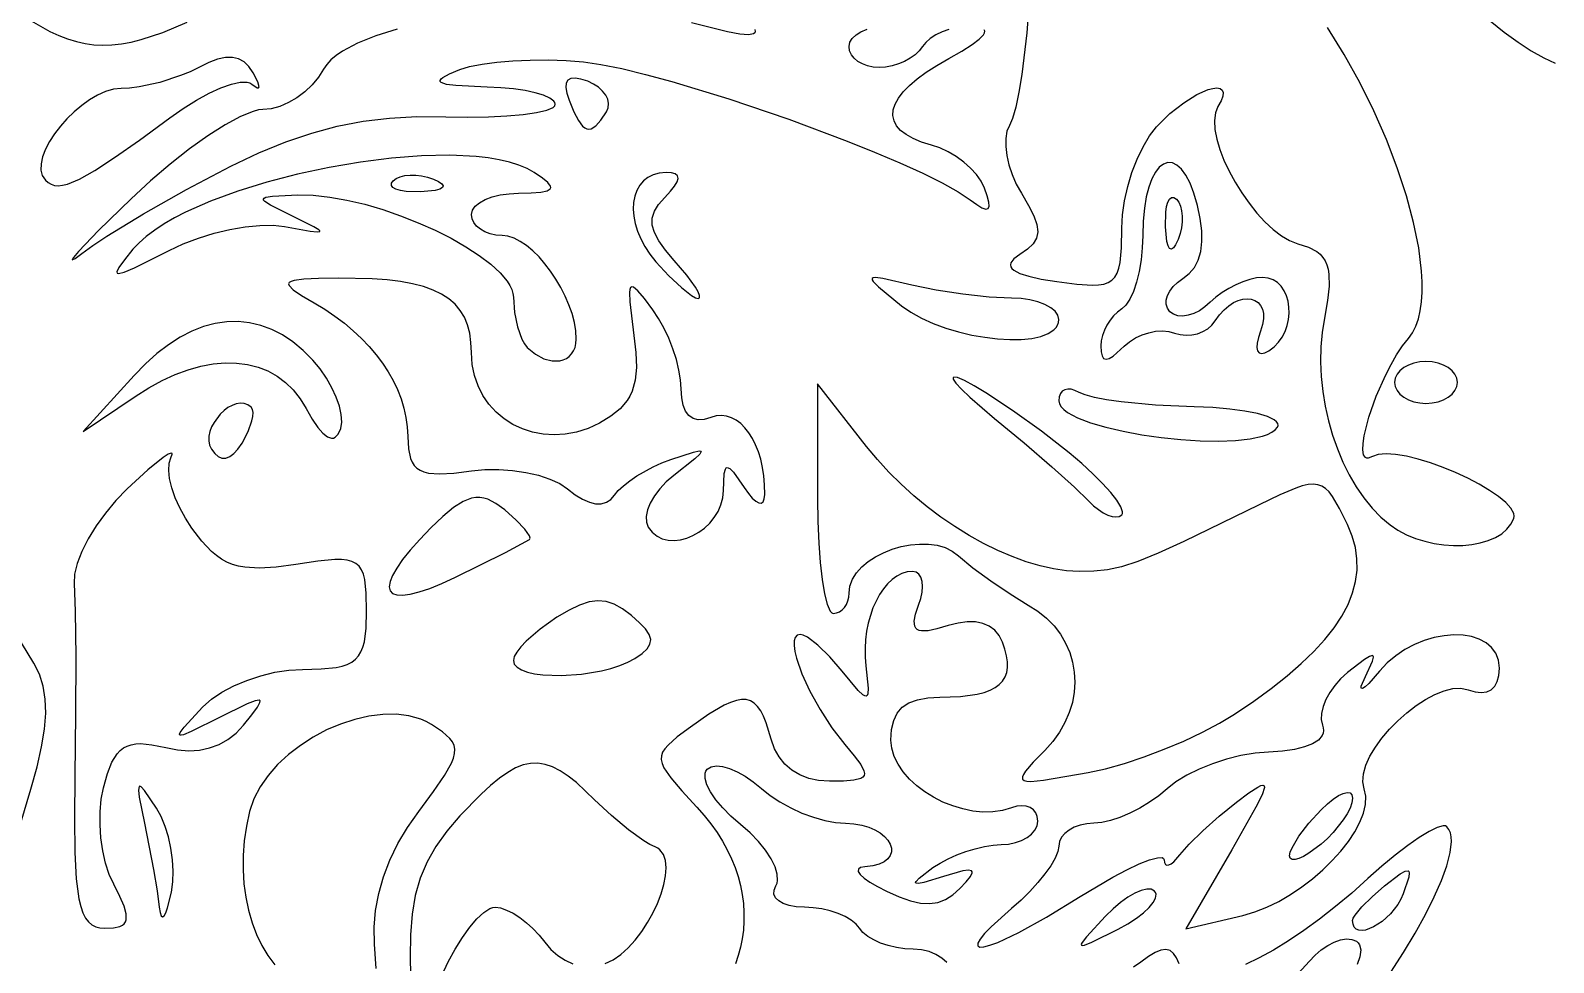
# Model space of a CAD drawing. Header units: millimetres. Extents: x -3.08 to 4.09, y 0 to 4.57.
# Drawn here: x 2.133 to 2.94, y 1.782 to 2.275 of the extents above; entities that cross this region are included whole.
import ezdxf

# ---------------------------------------------------------------- set-up
doc = ezdxf.new("R2010")
doc.units = ezdxf.units.MM

msp = doc.modelspace()

# ---------------------------------------------------------------- linework, layer by layer
at = {"flags": 128}
for points in [[(2.662531, 2.298659), (2.660719, 2.273959), (2.658043, 2.251807), (2.656494, 2.242444), (2.654865, 2.234626), (2.6532, 2.228657), (2.651545, 2.22484), (2.650244, 2.221794), (2.649593, 2.218044), (2.649568, 2.213738), (2.65014, 2.209022), (2.651285, 2.204044), (2.652977, 2.198951), (2.655187, 2.19389), (2.657892, 2.189007), (2.661727, 2.182503), (2.664447, 2.177054), (2.666048, 2.172482), (2.666528, 2.168613), (2.66588, 2.16527), (2.664103, 2.162278), (2.661192, 2.159462), (2.657142, 2.156646), (2.653949, 2.154286), (2.652313, 2.152124), (2.652087, 2.15111), (2.652259, 2.150139), (2.652833, 2.149208), (2.653812, 2.148314), (2.656997, 2.14663), (2.661837, 2.145069), (2.668359, 2.143613), (2.676587, 2.142243), (2.687255, 2.14084), (2.695471, 2.140327), (2.698758, 2.140485), (2.701552, 2.140963), (2.703891, 2.141793), (2.705816, 2.143008), (2.707365, 2.144641), (2.70858, 2.146724), (2.709498, 2.149289), (2.710161, 2.15237), (2.710877, 2.160206), (2.711045, 2.170493), (2.71142, 2.177599), (2.712494, 2.18503), (2.714194, 2.192567), (2.716442, 2.199989), (2.719166, 2.207077), (2.722289, 2.21361), (2.725737, 2.219368), (2.729434, 2.224132), (2.736579, 2.231176), (2.743857, 2.236927), (2.750761, 2.241217), (2.756786, 2.243878), (2.759312, 2.244546), (2.761428, 2.244744), (2.763073, 2.244452), (2.764182, 2.243647), (2.764693, 2.24231), (2.764542, 2.24042), (2.763666, 2.237956), (2.762003, 2.234896), (2.760617, 2.231533), (2.760086, 2.227468), (2.760342, 2.222816), (2.761315, 2.217695), (2.762939, 2.212223), (2.765145, 2.206515), (2.767865, 2.200691), (2.771031, 2.194866), (2.774574, 2.189158), (2.778427, 2.183685), (2.782521, 2.178563), (2.786788, 2.173909), (2.791161, 2.169842), (2.79557, 2.166477), (2.799947, 2.163933), (2.804225, 2.162326), (2.809891, 2.160486), (2.814308, 2.158141), (2.81607, 2.15672), (2.817545, 2.155102), (2.818741, 2.153264), (2.819668, 2.15118), (2.820334, 2.148829), (2.820747, 2.146185), (2.820848, 2.139928), (2.820041, 2.132218), (2.818392, 2.122868), (2.817181, 2.115345), (2.816506, 2.107649), (2.816348, 2.099836), (2.816689, 2.091963), (2.817511, 2.084087), (2.818796, 2.076264), (2.820525, 2.068551), (2.822682, 2.061005), (2.825247, 2.053683), (2.828203, 2.046641), (2.831532, 2.039937), (2.835214, 2.033628), (2.839234, 2.027769), (2.843571, 2.022417), (2.848209, 2.01763), (2.853128, 2.013465), (2.857282, 2.010671), (2.861771, 2.008298), (2.866523, 2.00634), (2.871464, 2.004795), (2.876519, 2.003658), (2.881615, 2.002926), (2.886678, 2.002593), (2.891635, 2.002658), (2.896412, 2.003114), (2.900934, 2.003959), (2.905128, 2.005189), (2.908921, 2.006799), (2.912239, 2.008786), (2.915007, 2.011145), (2.917152, 2.013873), (2.9186, 2.016965)], [(2.133489, 2.280215), (2.143339, 2.274657), (2.148084, 2.272466), (2.152756, 2.270667), (2.15739, 2.269261), (2.162023, 2.268245), (2.166688, 2.267621), (2.171423, 2.267387), (2.176263, 2.267544), (2.181242, 2.268091), (2.186397, 2.269027), (2.191763, 2.270354), (2.203269, 2.274174), (2.216045, 2.279548)], [(2.327263, 2.275908), (2.316044, 2.272413), (2.306311, 2.268511), (2.298296, 2.264233), (2.295004, 2.261961), (2.292228, 2.259606), (2.289996, 2.257171), (2.288337, 2.254659), (2.28562, 2.250378), (2.282268, 2.246383), (2.27841, 2.242762), (2.27418, 2.239604), (2.269709, 2.236995), (2.26513, 2.235023), (2.260572, 2.233775), (2.25617, 2.23334), (2.253801, 2.233095), (2.250999, 2.232376), (2.244239, 2.229614), (2.236178, 2.225247), (2.2271, 2.219468), (2.217294, 2.212473), (2.207045, 2.204453), (2.196639, 2.195604), (2.186364, 2.186118), (2.169135, 2.169219), (2.158475, 2.158116), (2.155877, 2.155035), (2.155243, 2.15376), (2.15668, 2.15441), (2.160295, 2.157104), (2.166048, 2.161337), (2.173623, 2.16639), (2.192944, 2.178196), (2.215666, 2.191004), (2.239198, 2.203298)], [(2.239198, 2.203298), (2.254077, 2.21034), (2.268268, 2.216191), (2.282024, 2.220909), (2.295597, 2.224552), (2.309239, 2.227178), (2.323202, 2.228845), (2.337738, 2.229611), (2.3531, 2.229534), (2.364742, 2.22935), (2.375604, 2.229508), (2.385446, 2.229982), (2.394033, 2.230743), (2.401125, 2.231764), (2.406485, 2.233019), (2.409876, 2.234479), (2.410758, 2.235278), (2.411059, 2.236118), (2.410869, 2.236971), (2.410317, 2.237808), (2.408201, 2.239414), (2.404859, 2.240901), (2.400439, 2.242231), (2.395088, 2.243365), (2.388955, 2.244268), (2.382188, 2.244902), (2.374934, 2.245229), (2.358287, 2.245994), (2.353371, 2.246665), (2.350644, 2.24758), (2.350082, 2.24814), (2.350045, 2.248777), (2.350525, 2.249493), (2.351514, 2.250295), (2.354988, 2.252174), (2.360406, 2.254451), (2.365641, 2.25606), (2.372261, 2.257388), (2.379996, 2.258416), (2.388578, 2.25913), (2.397737, 2.259512), (2.407205, 2.259547), (2.416712, 2.259217), (2.425989, 2.258507), (2.435214, 2.257195), (2.446264, 2.25497), (2.45885, 2.251935), (2.472683, 2.248191), (2.502933, 2.238994), (2.534703, 2.228203), (2.56568, 2.216641), (2.58015, 2.210829), (2.593554, 2.205134), (2.605604, 2.199657), (2.616011, 2.194504), (2.624486, 2.189776), (2.630739, 2.185576), (2.63425, 2.183017), (2.63699, 2.18138), (2.63898, 2.180681), (2.640238, 2.180935), (2.640781, 2.182158), (2.640628, 2.184363), (2.639798, 2.187567), (2.638309, 2.191784), (2.636547, 2.195343), (2.634058, 2.198884), (2.630956, 2.202314), (2.627356, 2.20554), (2.623372, 2.208468), (2.619119, 2.211005), (2.614713, 2.213058), (2.610267, 2.214534), (2.604985, 2.21614), (2.600496, 2.21798), (2.596797, 2.220038), (2.593886, 2.222302), (2.59176, 2.224757), (2.590416, 2.227389), (2.589851, 2.230184), (2.590062, 2.233126), (2.591048, 2.236204), (2.592804, 2.239401), (2.595329, 2.242704), (2.598619, 2.246099), (2.602671, 2.249571), (2.607484, 2.253107), (2.613054, 2.256692), (2.619378, 2.260312), (2.626347, 2.264253), (2.631736, 2.267664), (2.635549, 2.270551), (2.637791, 2.27292), (2.638325, 2.273912), (2.638467, 2.274777), (2.638219, 2.275516)], [(2.516729, 2.275622), (2.51695, 2.274663), (2.516734, 2.27391), (2.516073, 2.273365), (2.513382, 2.272894), (2.508806, 2.273247), (2.502277, 2.274424), (2.483087, 2.279243)], [(2.61948, 2.27568), (2.615857, 2.274387), (2.612542, 2.272796), (2.609638, 2.270951), (2.607252, 2.268896), (2.605489, 2.266673), (2.603782, 2.264441), (2.601557, 2.262359), (2.598909, 2.260472), (2.59593, 2.258826), (2.592716, 2.257467), (2.58936, 2.256439), (2.585957, 2.255789), (2.5826, 2.255562), (2.579385, 2.255789), (2.576386, 2.256439), (2.573668, 2.257467), (2.571298, 2.258826), (2.569341, 2.260472), (2.567862, 2.262359), (2.566927, 2.264441), (2.5666, 2.266673), (2.56704, 2.268905), (2.568301, 2.270988), (2.570293, 2.272874), (2.57293, 2.274521), (2.576123, 2.27588)], [(2.9186, 2.016965), (2.918787, 2.018185), (2.918589, 2.019489), (2.917127, 2.02231), (2.914391, 2.025352), (2.91056, 2.028536), (2.905811, 2.031785), (2.900321, 2.035022), (2.894269, 2.038168), (2.887831, 2.041147), (2.881186, 2.043881), (2.874511, 2.046292), (2.867984, 2.048302), (2.861782, 2.049834), (2.856083, 2.050811), (2.851065, 2.051154), (2.846905, 2.050787), (2.843781, 2.049632), (2.841594, 2.04875), (2.840743, 2.048792), (2.840046, 2.049132), (2.839099, 2.050644), (2.838709, 2.053151), (2.838838, 2.056519), (2.839445, 2.060616), (2.841927, 2.07046), (2.845831, 2.081611), (2.850832, 2.093001), (2.853642, 2.098451), (2.856604, 2.103559), (2.859678, 2.108191), (2.862823, 2.112215), (2.864958, 2.115167), (2.866715, 2.1186), (2.868104, 2.122488), (2.869135, 2.126804), (2.869816, 2.131522), (2.870157, 2.136615), (2.870167, 2.142058), (2.869857, 2.147823), (2.868309, 2.160218), (2.86559, 2.173589), (2.861774, 2.187725), (2.856937, 2.202416), (2.851154, 2.217452), (2.844499, 2.232621), (2.837049, 2.247714), (2.828877, 2.26252), (2.820061, 2.276828)], [(2.906094, 2.280303), (2.913582, 2.274333), (2.920887, 2.26901), (2.927897, 2.264433), (2.934502, 2.260701), (2.940592, 2.257912)], [(2.206892, 2.228937), (2.214049, 2.233931), (2.221069, 2.23828), (2.227773, 2.241911), (2.233984, 2.244751), (2.239524, 2.246728), (2.244214, 2.247767), (2.247878, 2.247797), (2.249269, 2.24741), (2.250337, 2.246743), (2.253088, 2.244793), (2.253827, 2.244747), (2.254137, 2.245288), (2.25346, 2.248028), (2.251031, 2.252812), (2.24876, 2.256118), (2.246208, 2.258568), (2.243323, 2.260169), (2.240059, 2.260925), (2.236364, 2.26084), (2.232191, 2.25992), (2.22749, 2.258168), (2.222212, 2.25559), (2.217613, 2.253353), (2.212524, 2.251266), (2.201548, 2.247724), (2.19063, 2.24533), (2.185612, 2.244678), (2.181114, 2.244451), (2.177089, 2.244032), (2.172913, 2.242837), (2.168661, 2.240956), (2.16441, 2.238482), (2.160235, 2.235507), (2.156212, 2.232123), (2.152417, 2.228421), (2.148925, 2.224493), (2.145813, 2.220431), (2.143156, 2.216326), (2.14103, 2.212271), (2.139511, 2.208357), (2.138674, 2.204677), (2.138596, 2.201321), (2.139351, 2.198382), (2.141017, 2.195951), (2.142474, 2.194698), (2.144059, 2.193774), (2.145821, 2.193202), (2.147808, 2.193008), (2.150069, 2.193214), (2.152653, 2.193847), (2.158981, 2.196486), (2.16718, 2.20112), (2.17764, 2.207943), (2.190748, 2.217151), (2.206892, 2.228937)], [(2.4381, 2.232173), (2.439006, 2.234297), (2.439219, 2.236521), (2.43878, 2.238778), (2.437729, 2.241003), (2.436106, 2.243131), (2.433952, 2.245095), (2.431307, 2.24683), (2.428212, 2.248271), (2.424548, 2.249464), (2.421579, 2.249961), (2.419304, 2.249762), (2.417724, 2.248866), (2.416838, 2.247275), (2.416647, 2.244987), (2.417151, 2.242004), (2.41835, 2.238326), (2.420907, 2.232137), (2.423263, 2.227552), (2.425504, 2.224543), (2.42661, 2.223621), (2.42772, 2.223083), (2.428846, 2.222925), (2.43, 2.223144), (2.432431, 2.224697), (2.435101, 2.227716), (2.4381, 2.232173)], [(2.422156, 2.11184), (2.421893, 2.11618), (2.421132, 2.120684), (2.419918, 2.125291), (2.418294, 2.129941), (2.416305, 2.134571), (2.413995, 2.13912), (2.411407, 2.143527), (2.408585, 2.147731), (2.405574, 2.151669), (2.402417, 2.155282), (2.399158, 2.158507), (2.395842, 2.161283), (2.392511, 2.163549), (2.389212, 2.165244), (2.385986, 2.166306), (2.382878, 2.166673), (2.379607, 2.1669), (2.376556, 2.16755), (2.373791, 2.168578), (2.37138, 2.169937), (2.369389, 2.171583), (2.367884, 2.17347), (2.366932, 2.175552), (2.3666, 2.177784), (2.367111, 2.18002), (2.368573, 2.182111), (2.370885, 2.184013), (2.373944, 2.185679), (2.377648, 2.187062), (2.381893, 2.188118), (2.386578, 2.1888), (2.3916, 2.189062), (2.398313, 2.189215), (2.403322, 2.189604), (2.40667, 2.190286), (2.408397, 2.191316), (2.408666, 2.191978), (2.408546, 2.192747), (2.407157, 2.194636), (2.404273, 2.197038), (2.399934, 2.200007), (2.396117, 2.202123), (2.391716, 2.203944), (2.386769, 2.205478), (2.381317, 2.206731), (2.375402, 2.207711), (2.369062, 2.208427), (2.355271, 2.209096), (2.340267, 2.208798), (2.324373, 2.207596), (2.307911, 2.20555), (2.291203, 2.202722), (2.274572, 2.199174), (2.258339, 2.194968), (2.242829, 2.190165), (2.228362, 2.184827), (2.215261, 2.179015), (2.209323, 2.175951), (2.203848, 2.172791), (2.198876, 2.169544), (2.194447, 2.166217), (2.190601, 2.162818), (2.187378, 2.159354), (2.182838, 2.153768), (2.179928, 2.149769), (2.178824, 2.147351), (2.179005, 2.146733), (2.179703, 2.146508), (2.18274, 2.147237), (2.188111, 2.149532), (2.206559, 2.158798), (2.214018, 2.162268), (2.222029, 2.1653), (2.230343, 2.167842), (2.238708, 2.169842), (2.246874, 2.171249), (2.25459, 2.172011), (2.261606, 2.172077), (2.26767, 2.171396), (2.281258, 2.168948), (2.284844, 2.168564), (2.28634, 2.168797), (2.286316, 2.169158), (2.285783, 2.16969), (2.283209, 2.171288), (2.272156, 2.176771), (2.260153, 2.182731), (2.257244, 2.184633), (2.256574, 2.185366), (2.256432, 2.185974), (2.256821, 2.186471), (2.257745, 2.186873), (2.261209, 2.187448), (2.274698, 2.188104), (2.282848, 2.187945), (2.291568, 2.187022), (2.300707, 2.185406), (2.310114, 2.183168), (2.319636, 2.180382), (2.329124, 2.177117), (2.338426, 2.173447), (2.34739, 2.169442), (2.355866, 2.165175), (2.363703, 2.160717), (2.370748, 2.15614), (2.376852, 2.151516), (2.381862, 2.146916), (2.385628, 2.142412), (2.386998, 2.140218), (2.387999, 2.138076), (2.388614, 2.135993), (2.388823, 2.133979), (2.389407, 2.125952), (2.390998, 2.118267), (2.393352, 2.111795), (2.394739, 2.109287), (2.396225, 2.107409), (2.40059, 2.103806), (2.405052, 2.101463), (2.409404, 2.100343), (2.413436, 2.100411), (2.415265, 2.100879), (2.416936, 2.101631), (2.418422, 2.102661), (2.419696, 2.103966), (2.420733, 2.105541), (2.421506, 2.107381), (2.421989, 2.109482), (2.422156, 2.11184)], [(2.739045, 2.115048), (2.742045, 2.114195), (2.745133, 2.113867), (2.748221, 2.114039), (2.75122, 2.114684), (2.754043, 2.115775), (2.756602, 2.117287), (2.758807, 2.119192), (2.760573, 2.121465), (2.762803, 2.124657), (2.765183, 2.127323), (2.767659, 2.129475), (2.770178, 2.131125), (2.772688, 2.132285), (2.775137, 2.132967), (2.77747, 2.133183), (2.779635, 2.132944), (2.78158, 2.132263), (2.783251, 2.13115), (2.784596, 2.129619), (2.785561, 2.12768), (2.786094, 2.125346), (2.786142, 2.122628), (2.785653, 2.119539), (2.784573, 2.11609), (2.783413, 2.112642), (2.78277, 2.109737), (2.782628, 2.10741), (2.782974, 2.105694), (2.783793, 2.104624), (2.785071, 2.104235), (2.786794, 2.104559), (2.788948, 2.105632), (2.791734, 2.1077), (2.79409, 2.110143), (2.796024, 2.112891), (2.79754, 2.115875), (2.798646, 2.119023), (2.799348, 2.122266), (2.799651, 2.125533), (2.799562, 2.128755), (2.799088, 2.13186), (2.798234, 2.134779), (2.797007, 2.137442), (2.795413, 2.139778), (2.793457, 2.141717), (2.791148, 2.143189), (2.78849, 2.144124), (2.785489, 2.144451), (2.782319, 2.144183), (2.778843, 2.143414), (2.775174, 2.142197), (2.771425, 2.140588), (2.767709, 2.13864), (2.76414, 2.136406), (2.76083, 2.133941), (2.757892, 2.131298), (2.755082, 2.128823), (2.752139, 2.126838), (2.749148, 2.125363), (2.746198, 2.124418), (2.743375, 2.124023), (2.740767, 2.124199), (2.738461, 2.124964), (2.736545, 2.12634), (2.735208, 2.128178), (2.734555, 2.13026), (2.734556, 2.132514), (2.735186, 2.134868), (2.736414, 2.13725), (2.738215, 2.13959), (2.740559, 2.141815), (2.74342, 2.143854), (2.746814, 2.14649), (2.749514, 2.14977), (2.751521, 2.153686), (2.752833, 2.158232), (2.753448, 2.163402), (2.753365, 2.16919), (2.752583, 2.175588), (2.7511, 2.18259), (2.749237, 2.189015), (2.747177, 2.194339), (2.744963, 2.198585), (2.74264, 2.201777), (2.740252, 2.203939), (2.737841, 2.205097), (2.735452, 2.205272), (2.733128, 2.204491), (2.730914, 2.202777), (2.728853, 2.200153), (2.726989, 2.196645), (2.725366, 2.192276), (2.724027, 2.18707), (2.723017, 2.181051), (2.722379, 2.174244), (2.722156, 2.166673), (2.721929, 2.160101), (2.721279, 2.153698), (2.720252, 2.147625), (2.718892, 2.142041), (2.717246, 2.137106), (2.715359, 2.132978), (2.713277, 2.129818), (2.711045, 2.127784), (2.708813, 2.126145), (2.706731, 2.124116), (2.704844, 2.121775), (2.703198, 2.119205), (2.701838, 2.116484), (2.700811, 2.113695), (2.700161, 2.110916), (2.699934, 2.108229), (2.700091, 2.105155), (2.700585, 2.102952), (2.701448, 2.101621), (2.70271, 2.101161), (2.704404, 2.101572), (2.706561, 2.102852), (2.712392, 2.108021), (2.715187, 2.110415), (2.718353, 2.112433), (2.721782, 2.114047), (2.725364, 2.115227), (2.728991, 2.115946), (2.732552, 2.116175), (2.73594, 2.115885), (2.739045, 2.115048)], [(2.325156, 2.195604), (2.326803, 2.196834), (2.328915, 2.19775), (2.331404, 2.19835), (2.334184, 2.19863), (2.337167, 2.198586), (2.340265, 2.198215), (2.343393, 2.197514), (2.346462, 2.196479), (2.349248, 2.195195), (2.35097, 2.194011), (2.351642, 2.192939), (2.351278, 2.191994), (2.349891, 2.191191), (2.347497, 2.190543), (2.339739, 2.189771), (2.332002, 2.189957), (2.329006, 2.190428), (2.326672, 2.191119), (2.32506, 2.192006), (2.32423, 2.193065), (2.324242, 2.194273), (2.325156, 2.195604)], [(2.474031, 2.153493), (2.469357, 2.15897), (2.465874, 2.163828), (2.463564, 2.168189), (2.462409, 2.172175), (2.462391, 2.175909), (2.463492, 2.179514), (2.465693, 2.183112), (2.468975, 2.186826), (2.472017, 2.190044), (2.474216, 2.192782), (2.475572, 2.195055), (2.476087, 2.19688), (2.47576, 2.198272), (2.474593, 2.199246), (2.472586, 2.199819), (2.469739, 2.200007), (2.4661, 2.199704), (2.462875, 2.198829), (2.460068, 2.197427), (2.457686, 2.195546), (2.455734, 2.193234), (2.454217, 2.190536), (2.453141, 2.187502), (2.452512, 2.184177), (2.452335, 2.180609), (2.452615, 2.176844), (2.453358, 2.172931), (2.454569, 2.168917), (2.456255, 2.164848), (2.45842, 2.160771), (2.461071, 2.156734), (2.464212, 2.152784), (2.471229, 2.145235), (2.477811, 2.139052), (2.483217, 2.134874), (2.48525, 2.133737), (2.486712, 2.13334), (2.487455, 2.133751), (2.487429, 2.13493), (2.486686, 2.136794), (2.485278, 2.13926), (2.480672, 2.145668), (2.474031, 2.153493)], [(2.734142, 2.171298), (2.734329, 2.179036), (2.7348, 2.182032), (2.735491, 2.184366), (2.736378, 2.185978), (2.737437, 2.186808), (2.738644, 2.186796), (2.739975, 2.185882), (2.741205, 2.184235), (2.742122, 2.182123), (2.742722, 2.179634), (2.743001, 2.176856), (2.742958, 2.173874), (2.742587, 2.170778), (2.741886, 2.167654), (2.74085, 2.16459), (2.739567, 2.161799), (2.738382, 2.160074), (2.737311, 2.159399), (2.736366, 2.159762), (2.735563, 2.161147), (2.734915, 2.163541), (2.734142, 2.171298)], [(2.5001, 2.031743), (2.500559, 2.040711), (2.501162, 2.043024), (2.501592, 2.043644), (2.50212, 2.043906), (2.503509, 2.043367), (2.505407, 2.041419), (2.511045, 2.03334), (2.513285, 2.030128), (2.515347, 2.027679), (2.517194, 2.026003), (2.518791, 2.025113), (2.520104, 2.02502), (2.521096, 2.025736), (2.521731, 2.027274), (2.521975, 2.029646), (2.521881, 2.034611), (2.521476, 2.039377), (2.520778, 2.043916), (2.519805, 2.048201), (2.518577, 2.052208), (2.51711, 2.055909), (2.515425, 2.059278), (2.51354, 2.06229), (2.511472, 2.064917), (2.50924, 2.067133), (2.506864, 2.068913), (2.50436, 2.07023), (2.501748, 2.071057), (2.499047, 2.071368), (2.496274, 2.071138), (2.493448, 2.07034), (2.489841, 2.0693), (2.486682, 2.069121), (2.483983, 2.069793), (2.481751, 2.071307), (2.479999, 2.073652), (2.478735, 2.076818), (2.477969, 2.080796), (2.477712, 2.085576), (2.477405, 2.090271), (2.476528, 2.09546), (2.475141, 2.100971), (2.473305, 2.106633), (2.471083, 2.112276), (2.468536, 2.117726), (2.465725, 2.122814), (2.462712, 2.127368), (2.458196, 2.133387), (2.454782, 2.137429), (2.452384, 2.139382), (2.451541, 2.13954), (2.45092, 2.139132), (2.450511, 2.138144), (2.450304, 2.136563), (2.450454, 2.131563), (2.452712, 2.113812), (2.453776, 2.104651), (2.454017, 2.096792), (2.453367, 2.090061), (2.451758, 2.084286), (2.450573, 2.081703), (2.449123, 2.079293), (2.445393, 2.074908), (2.440501, 2.070958), (2.434378, 2.067271), (2.428387, 2.064513), (2.422354, 2.062588), (2.416339, 2.061464), (2.410399, 2.061106), (2.404596, 2.061484), (2.398986, 2.062563), (2.393631, 2.064311), (2.388588, 2.066696), (2.383918, 2.069684), (2.379678, 2.073244), (2.375928, 2.077341), (2.372728, 2.081944), (2.370136, 2.08702), (2.368211, 2.092536), (2.367013, 2.098459), (2.3666, 2.104757), (2.366378, 2.110052), (2.365697, 2.114914), (2.364537, 2.119354), (2.362876, 2.123385), (2.360693, 2.127018), (2.357968, 2.130265), (2.354679, 2.133138), (2.350805, 2.135649), (2.346326, 2.137809), (2.341219, 2.13963), (2.335465, 2.141124), (2.329042, 2.142304), (2.321929, 2.143179), (2.314105, 2.143763), (2.296239, 2.144104), (2.285652, 2.14393), (2.277849, 2.143562), (2.272718, 2.142888), (2.27112, 2.142401), (2.270149, 2.141797), (2.26979, 2.141059), (2.27003, 2.140176), (2.272251, 2.137914), (2.2767, 2.1349), (2.283267, 2.131021), (2.288942, 2.127587), (2.294307, 2.123974), (2.299355, 2.120193), (2.304078, 2.116253), (2.30847, 2.112164), (2.312523, 2.107937), (2.316231, 2.103581), (2.319587, 2.099107), (2.322583, 2.094525), (2.325213, 2.089844), (2.327469, 2.085075), (2.329345, 2.080228), (2.330834, 2.075312), (2.331928, 2.070338), (2.332621, 2.065316), (2.332906, 2.060257), (2.333296, 2.053773), (2.334379, 2.048709), (2.335244, 2.046676), (2.336358, 2.044957), (2.337745, 2.043538), (2.339432, 2.042408), (2.341443, 2.041551), (2.343802, 2.040954), (2.34967, 2.040489), (2.357235, 2.040904), (2.366698, 2.04209), (2.373769, 2.042779), (2.381053, 2.042853), (2.38834, 2.04235), (2.395423, 2.041309), (2.402094, 2.039769), (2.408143, 2.03777), (2.413363, 2.03535), (2.417545, 2.032548), (2.421646, 2.029432), (2.4255, 2.027085), (2.42909, 2.02551), (2.432397, 2.02471), (2.435404, 2.024686), (2.438094, 2.025441), (2.440447, 2.026978), (2.442448, 2.029298), (2.444403, 2.031705), (2.447105, 2.034248), (2.450432, 2.03685), (2.45426, 2.039435), (2.462936, 2.044246), (2.467539, 2.046317), (2.472156, 2.048062), (2.484176, 2.051954), (2.487243, 2.052619), (2.488047, 2.052593), (2.48837, 2.052314), (2.487574, 2.050952), (2.484873, 2.048447), (2.473823, 2.039659), (2.469833, 2.036222), (2.466388, 2.032567), (2.463546, 2.028806), (2.461359, 2.025052), (2.459884, 2.021416), (2.459176, 2.018011), (2.45929, 2.014948), (2.460281, 2.01234), (2.462401, 2.009612), (2.464902, 2.007571), (2.467713, 2.006183), (2.470763, 2.005413), (2.47398, 2.005226), (2.477293, 2.005587), (2.480632, 2.006463), (2.483925, 2.007817), (2.487102, 2.009617), (2.49009, 2.011826), (2.49282, 2.01441), (2.49522, 2.017334), (2.49722, 2.020564), (2.498747, 2.024066), (2.499731, 2.027803), (2.5001, 2.031743)], [(2.677712, 2.122229), (2.677201, 2.124464), (2.675739, 2.126555), (2.673427, 2.128456), (2.670368, 2.130121), (2.666664, 2.131504), (2.662419, 2.132557), (2.657734, 2.133235), (2.652712, 2.133493), (2.640813, 2.134087), (2.626896, 2.135593), (2.612692, 2.137782), (2.599934, 2.140423), (2.584585, 2.143948), (2.580551, 2.144443), (2.579418, 2.144322), (2.578864, 2.143935), (2.578882, 2.143269), (2.579464, 2.142307), (2.582289, 2.139441), (2.594378, 2.129521), (2.59937, 2.126015), (2.605025, 2.122861), (2.611208, 2.120069), (2.617782, 2.117653), (2.624612, 2.115623), (2.631561, 2.113992), (2.638494, 2.112772), (2.645274, 2.111974), (2.651766, 2.11161), (2.657834, 2.111693), (2.663341, 2.112234), (2.668152, 2.113245), (2.67213, 2.114738), (2.67514, 2.116725), (2.67624, 2.117908), (2.677046, 2.119218), (2.677542, 2.120658), (2.677712, 2.122229)], [(2.282684, 2.100646), (2.277497, 2.105881), (2.272127, 2.110344), (2.266591, 2.114035), (2.260909, 2.116957), (2.255098, 2.11911), (2.249177, 2.120498), (2.243165, 2.12112), (2.23708, 2.120979), (2.230939, 2.120076), (2.224763, 2.118413), (2.218569, 2.115992), (2.212375, 2.112814), (2.206201, 2.10888), (2.200063, 2.104192), (2.193982, 2.098753), (2.187975, 2.092562), (2.161045, 2.062896), (2.188517, 2.081451), (2.195693, 2.085982), (2.202792, 2.089846), (2.209787, 2.093046), (2.216653, 2.095583), (2.223361, 2.09746), (2.229885, 2.098677), (2.2362, 2.099238), (2.242278, 2.099144), (2.248092, 2.098396), (2.253616, 2.096998), (2.258824, 2.094949), (2.263689, 2.092254), (2.268184, 2.088913), (2.272282, 2.084928), (2.275958, 2.080301), (2.279184, 2.075034), (2.282359, 2.069472), (2.285288, 2.065119), (2.287966, 2.061979), (2.290385, 2.060054), (2.292542, 2.059347), (2.29352, 2.059451), (2.29443, 2.059861), (2.296044, 2.061598), (2.297378, 2.064562), (2.297949, 2.067914), (2.297711, 2.071894), (2.296725, 2.076352), (2.295052, 2.08114), (2.292751, 2.086112), (2.289882, 2.091119), (2.286506, 2.096013), (2.282684, 2.100646)], [(2.888823, 2.088896), (2.888482, 2.091128), (2.887508, 2.09321), (2.885966, 2.095097), (2.883927, 2.096743), (2.881458, 2.098102), (2.878627, 2.09913), (2.875504, 2.09978), (2.872156, 2.100007), (2.868808, 2.09978), (2.865685, 2.09913), (2.862854, 2.098102), (2.860385, 2.096743), (2.858346, 2.095097), (2.856804, 2.09321), (2.855829, 2.091128), (2.855489, 2.088896), (2.855829, 2.086664), (2.856804, 2.084581), (2.858346, 2.082694), (2.860385, 2.081048), (2.862854, 2.079689), (2.865685, 2.078661), (2.868808, 2.078011), (2.872156, 2.077784), (2.875504, 2.078011), (2.878627, 2.078661), (2.881458, 2.079689), (2.883927, 2.081048), (2.885966, 2.082694), (2.887508, 2.084581), (2.888482, 2.086664), (2.888823, 2.088896)], [(2.683267, 2.051548), (2.668571, 2.063026), (2.653198, 2.07408), (2.63897, 2.083451), (2.632856, 2.087112), (2.627712, 2.089882), (2.624025, 2.091456), (2.622089, 2.091702), (2.621756, 2.091353), (2.621837, 2.090702), (2.623206, 2.088538), (2.626131, 2.085292), (2.630546, 2.081046), (2.643587, 2.069882), (2.659321, 2.056842), (2.673993, 2.044244), (2.685962, 2.033524), (2.693587, 2.026118), (2.69609, 2.023666), (2.698644, 2.021593), (2.70118, 2.019928), (2.703623, 2.018701), (2.705903, 2.017943), (2.707948, 2.017684), (2.709686, 2.017955), (2.711045, 2.018784), (2.711438, 2.019479), (2.711481, 2.020433), (2.710572, 2.02305), (2.708433, 2.026501), (2.705177, 2.030651), (2.700918, 2.035365), (2.695771, 2.040509), (2.68985, 2.045948), (2.683267, 2.051548)], [(2.770725, 1.913243), (2.780899, 1.920136), (2.790185, 1.926895), (2.79859, 1.933531), (2.80612, 1.940055), (2.812782, 1.946479), (2.818582, 1.952812), (2.823527, 1.959067), (2.827623, 1.965253), (2.830877, 1.971383), (2.833295, 1.977466), (2.834883, 1.983515), (2.835649, 1.98954), (2.835599, 1.995551), (2.834738, 2.001561), (2.833075, 2.007579), (2.830614, 2.013618), (2.826388, 2.022254), (2.822669, 2.028581), (2.820847, 2.030911), (2.81897, 2.032705), (2.816978, 2.033976), (2.814809, 2.034738), (2.812403, 2.035003), (2.809699, 2.034786), (2.806638, 2.0341), (2.803157, 2.03296), (2.794698, 2.029367), (2.783837, 2.024118), (2.743967, 2.004698), (2.730297, 1.998477), (2.719597, 1.994137), (2.710964, 1.991343), (2.703493, 1.98976), (2.69628, 1.989056), (2.68842, 1.988896), (2.681817, 1.989228), (2.674922, 1.990204), (2.667786, 1.991795), (2.660459, 1.993971), (2.65299, 1.996703), (2.645431, 1.999961), (2.637831, 2.003716), (2.630241, 2.007937), (2.622711, 2.012596), (2.615291, 2.017663), (2.608032, 2.023109), (2.600984, 2.028903), (2.594197, 2.035017), (2.587722, 2.041421), (2.581608, 2.048084), (2.575906, 2.054979), (2.549934, 2.088173), (2.549934, 2.027423), (2.550104, 2.015219), (2.550591, 2.003833), (2.551362, 1.993517), (2.552382, 1.984517), (2.553616, 1.977084), (2.555031, 1.971466), (2.556593, 1.967913), (2.557418, 1.966988), (2.558267, 1.966673), (2.559941, 1.966892), (2.561503, 1.967518), (2.562918, 1.968509), (2.564153, 1.969819), (2.565172, 1.971406), (2.565943, 1.973224), (2.56643, 1.975231), (2.5666, 1.977382), (2.567073, 1.981149), (2.568425, 1.984736), (2.570558, 1.988109), (2.573374, 1.991234), (2.576775, 1.994079), (2.580661, 1.996608), (2.584936, 1.998789), (2.5895, 2.000588), (2.594255, 2.001972), (2.599102, 2.002906), (2.603944, 2.003358), (2.608682, 2.003294), (2.613218, 2.002679), (2.617453, 2.001482), (2.621289, 1.999667), (2.624628, 1.997201), (2.632218, 1.990852), (2.641701, 1.983812), (2.651866, 1.976939), (2.661503, 1.97109), (2.666651, 1.967802), (2.671209, 1.964093), (2.675173, 1.960011), (2.678538, 1.955602), (2.681298, 1.950913), (2.683448, 1.945989), (2.684983, 1.940878), (2.685897, 1.935626), (2.686186, 1.93028), (2.685843, 1.924887), (2.684864, 1.919492), (2.683243, 1.914143), (2.680976, 1.908885), (2.678056, 1.903767), (2.674479, 1.898833), (2.670239, 1.894132), (2.664112, 1.887873), (2.660084, 1.883223), (2.658931, 1.881465), (2.658391, 1.880064), (2.658493, 1.879004), (2.659267, 1.878272), (2.660742, 1.877852), (2.662948, 1.877729), (2.669669, 1.878313), (2.69317, 1.882382), (2.702455, 1.884456), (2.712493, 1.887294), (2.722967, 1.890767), (2.733557, 1.89475), (2.743946, 1.899115), (2.753816, 1.903737), (2.762849, 1.908488), (2.770725, 1.913243)], [(2.793434, 2.065146), (2.793791, 2.066151), (2.793627, 2.067139), (2.792964, 2.068104), (2.791826, 2.069039), (2.788213, 2.070801), (2.782968, 2.07238), (2.776273, 2.073732), (2.768309, 2.074812), (2.759256, 2.075575), (2.749295, 2.075979), (2.728959, 2.076893), (2.710699, 2.078633), (2.702973, 2.079735), (2.696516, 2.08095), (2.691577, 2.082245), (2.688406, 2.08359), (2.686256, 2.084695), (2.684251, 2.085291), (2.682434, 2.085397), (2.68085, 2.085031), (2.679543, 2.08421), (2.678554, 2.082953), (2.67793, 2.081278), (2.677712, 2.079201), (2.678016, 2.077608), (2.678903, 2.076044), (2.680336, 2.074513), (2.68228, 2.073022), (2.687546, 2.070172), (2.694406, 2.06753), (2.702565, 2.065132), (2.711727, 2.063014), (2.721595, 2.061212), (2.731875, 2.059762), (2.74227, 2.058699), (2.752485, 2.058061), (2.762224, 2.057882), (2.771192, 2.058199), (2.779093, 2.059048), (2.78563, 2.060465), (2.788295, 2.061397), (2.790509, 2.062485), (2.792234, 2.063733), (2.793434, 2.065146)], [(2.250059, 2.075798), (2.248293, 2.077123), (2.24634, 2.077827), (2.244251, 2.077965), (2.24208, 2.077594), (2.23988, 2.076769), (2.237704, 2.075545), (2.235605, 2.073978), (2.233635, 2.072123), (2.230298, 2.067774), (2.229037, 2.06539), (2.228117, 2.062941), (2.227593, 2.060482), (2.227517, 2.05807), (2.227941, 2.055758), (2.22892, 2.053604), (2.230699, 2.051205), (2.232572, 2.049611), (2.234527, 2.04882), (2.236554, 2.04883), (2.238641, 2.049637), (2.240777, 2.051241), (2.242953, 2.053638), (2.245156, 2.056826), (2.248363, 2.062886), (2.250357, 2.068484), (2.250849, 2.070915), (2.250976, 2.072996), (2.25072, 2.07465), (2.250059, 2.075798)], [(2.177156, 1.823257), (2.174798, 1.828496), (2.172873, 1.834483), (2.171405, 1.841005), (2.170415, 1.847856), (2.169925, 1.854824), (2.169959, 1.8617), (2.170537, 1.868275), (2.171684, 1.87434), (2.173864, 1.881948), (2.176266, 1.887929), (2.179057, 1.892388), (2.180651, 1.894081), (2.182404, 1.895434), (2.184339, 1.89646), (2.186475, 1.897174), (2.188833, 1.897587), (2.191436, 1.897715), (2.197454, 1.897165), (2.204698, 1.895632), (2.210938, 1.894424), (2.216906, 1.893996), (2.222581, 1.894342), (2.227944, 1.895456), (2.232975, 1.897333), (2.237655, 1.899966), (2.241962, 1.90335), (2.245878, 1.907479), (2.250347, 1.913002), (2.253306, 1.917024), (2.254647, 1.91958), (2.254676, 1.92032), (2.25426, 1.920706), (2.252038, 1.920439), (2.24787, 1.918813), (2.233267, 1.911632), (2.218179, 1.904131), (2.214077, 1.902465), (2.212847, 1.902178), (2.212149, 1.902264), (2.211973, 1.90273), (2.212307, 1.903583), (2.214462, 1.906479), (2.224406, 1.917229), (2.228897, 1.921206), (2.234422, 1.924917), (2.240766, 1.928281), (2.247712, 1.931215), (2.255043, 1.933639), (2.262543, 1.935471), (2.269995, 1.93663), (2.277184, 1.937034), (2.287132, 1.937254), (2.294955, 1.938062), (2.298146, 1.938757), (2.300898, 1.939684), (2.303242, 1.940869), (2.305208, 1.942342), (2.306828, 1.94413), (2.308131, 1.946261), (2.30915, 1.948763), (2.309914, 1.951665), (2.310803, 1.958779), (2.311045, 1.967826), (2.31087, 1.977371), (2.310111, 1.984607), (2.309402, 1.987432), (2.308416, 1.989766), (2.307109, 1.99164), (2.305436, 1.993081), (2.303353, 1.99412), (2.300817, 1.994784), (2.297785, 1.995103), (2.294211, 1.995105), (2.285265, 1.994278), (2.273628, 1.992534), (2.263148, 1.991108), (2.25425, 1.99058), (2.246657, 1.991048), (2.243263, 1.991686), (2.240092, 1.992609), (2.237107, 1.993829), (2.234276, 1.995359), (2.231562, 1.997211), (2.228931, 1.999396), (2.22378, 2.004815), (2.218545, 2.011715), (2.215124, 2.01703), (2.212194, 2.022466), (2.209799, 2.02787), (2.207986, 2.033088), (2.206799, 2.037967), (2.206283, 2.042354), (2.206484, 2.046094), (2.207448, 2.049034), (2.208167, 2.050876), (2.208061, 2.051324), (2.207661, 2.051468), (2.206024, 2.050877), (2.203352, 2.04917), (2.195286, 2.042679), (2.184225, 2.032534), (2.178271, 2.02636), (2.172788, 2.019753), (2.167889, 2.01292), (2.163691, 2.006066), (2.160308, 1.999395), (2.157854, 1.993113), (2.156446, 1.987424), (2.156198, 1.982534), (2.156784, 1.967863), (2.157054, 1.943746), (2.156993, 1.913531), (2.156587, 1.880562), (2.156362, 1.858172), (2.156597, 1.840161), (2.157377, 1.826101), (2.158786, 1.81556), (2.159753, 1.811476), (2.160908, 1.808111), (2.162262, 1.805411), (2.163827, 1.803322), (2.165611, 1.801791), (2.167627, 1.800764), (2.169884, 1.800187), (2.172392, 1.800007), (2.177036, 1.800229), (2.180474, 1.800975), (2.181749, 1.801583), (2.182731, 1.802368), (2.183424, 1.803344), (2.183831, 1.804527), (2.183799, 1.807575), (2.18266, 1.811632), (2.180437, 1.816818), (2.177156, 1.823257)], [(2.39742, 2.005687), (2.397703, 2.006413), (2.397328, 2.007622), (2.394819, 2.011227), (2.390326, 2.015986), (2.384281, 2.021382), (2.379619, 2.024828), (2.375267, 2.027041), (2.373148, 2.027672), (2.371036, 2.027976), (2.368908, 2.02795), (2.366739, 2.027587), (2.362187, 2.025826), (2.357191, 2.022647), (2.351563, 2.018005), (2.345114, 2.011854), (2.339217, 2.00575), (2.33425, 2.000176), (2.330205, 1.995147), (2.327076, 1.990677), (2.324854, 1.98678), (2.323534, 1.983472), (2.323107, 1.980766), (2.323566, 1.978677), (2.324904, 1.977219), (2.327113, 1.976406), (2.330187, 1.976254), (2.334118, 1.976776), (2.338899, 1.977986), (2.344522, 1.9799), (2.350981, 1.982532), (2.358267, 1.985896), (2.384661, 1.998937), (2.39742, 2.005687)], [(2.618459, 1.781834), (2.615819, 1.784201), (2.612624, 1.786156), (2.608961, 1.787634), (2.604919, 1.788569), (2.600587, 1.788896), (2.596114, 1.789122), (2.591672, 1.789772), (2.587375, 1.7908), (2.58334, 1.792159), (2.579684, 1.793805), (2.576524, 1.795692), (2.573976, 1.797775), (2.572156, 1.800007), (2.570322, 1.802239), (2.567735, 1.804321), (2.564512, 1.806208), (2.560774, 1.807854), (2.55664, 1.809213), (2.55223, 1.810241), (2.547663, 1.810891), (2.543059, 1.811118), (2.538689, 1.811347), (2.53491, 1.812007), (2.531779, 1.813053), (2.529356, 1.814441), (2.527697, 1.816127), (2.526862, 1.818067), (2.526907, 1.820218), (2.527892, 1.822534), (2.528478, 1.823806), (2.528785, 1.825255), (2.528597, 1.82862), (2.527406, 1.832497), (2.52529, 1.836753), (2.522325, 1.841255), (2.518589, 1.84587), (2.51416, 1.850466), (2.509114, 1.854909), (2.504089, 1.859289), (2.499726, 1.863702), (2.4961, 1.868029), (2.493281, 1.872149), (2.491343, 1.875942), (2.490357, 1.879288), (2.490395, 1.882067), (2.490821, 1.883207), (2.491531, 1.884159), (2.493606, 1.885452), (2.496346, 1.885929), (2.499634, 1.885632), (2.503352, 1.884604), (2.507384, 1.882886), (2.511611, 1.880519), (2.515917, 1.877545), (2.520184, 1.874007), (2.52477, 1.870299), (2.53, 1.866842), (2.535693, 1.863709), (2.541665, 1.860977), (2.547734, 1.858721), (2.553717, 1.857016), (2.559432, 1.855938), (2.564698, 1.855562), (2.569211, 1.855319), (2.573335, 1.854629), (2.577043, 1.853555), (2.580309, 1.852158), (2.583103, 1.8505), (2.5854, 1.848642), (2.587171, 1.846645), (2.588389, 1.844571), (2.589026, 1.842482), (2.589056, 1.840438), (2.58845, 1.838503), (2.587182, 1.836736), (2.585224, 1.8352), (2.582548, 1.833956), (2.579127, 1.833065), (2.574934, 1.83259), (2.572661, 1.832188), (2.571541, 1.831331), (2.571526, 1.830071), (2.572571, 1.828463), (2.574628, 1.82656), (2.577651, 1.824416), (2.581592, 1.822084), (2.586406, 1.819618), (2.593116, 1.816631), (2.599072, 1.81454), (2.604387, 1.813348), (2.609173, 1.813059), (2.613544, 1.813677), (2.617613, 1.815208), (2.621492, 1.817654), (2.625295, 1.821021), (2.628698, 1.824612), (2.630893, 1.827351), (2.631843, 1.829264), (2.631839, 1.82992), (2.63151, 1.83038), (2.629857, 1.830724), (2.626846, 1.830323), (2.6166, 1.827396), (2.606246, 1.824284), (2.603379, 1.823742), (2.602015, 1.823908), (2.601889, 1.824263), (2.602128, 1.824805), (2.603688, 1.826456), (2.611045, 1.832118), (2.61479, 1.834531), (2.619051, 1.836788), (2.623679, 1.83884), (2.628528, 1.840637), (2.633447, 1.842128), (2.638291, 1.843264), (2.64291, 1.843995), (2.647156, 1.844271), (2.651062, 1.844557), (2.654706, 1.845309), (2.658008, 1.846476), (2.660889, 1.848007), (2.663268, 1.84985), (2.665066, 1.851954), (2.666204, 1.854269), (2.6666, 1.856743), (2.666317, 1.859106), (2.665505, 1.861102), (2.66422, 1.862703), (2.662521, 1.86388), (2.660463, 1.864603), (2.658104, 1.864842), (2.655502, 1.86457), (2.652712, 1.863757), (2.647879, 1.862336), (2.642797, 1.861606), (2.637542, 1.861525), (2.632194, 1.862048), (2.626828, 1.863132), (2.621523, 1.864734), (2.616355, 1.866809), (2.611403, 1.869316), (2.606743, 1.872209), (2.602453, 1.875446), (2.598611, 1.878983), (2.595294, 1.882776), (2.592579, 1.886783), (2.590544, 1.890959), (2.589266, 1.895261), (2.588823, 1.899646), (2.589171, 1.905281), (2.590249, 1.91003), (2.592105, 1.913932), (2.594786, 1.917031), (2.598342, 1.919368), (2.602821, 1.920985), (2.60827, 1.921925), (2.614739, 1.922229), (2.625599, 1.922626), (2.634423, 1.923851), (2.63809, 1.92479), (2.641269, 1.925955), (2.643969, 1.927352), (2.646196, 1.928988), (2.647957, 1.930868), (2.64926, 1.933), (2.650111, 1.93539), (2.650519, 1.938043), (2.650489, 1.940967), (2.65003, 1.944167), (2.649148, 1.947651), (2.64785, 1.951423), (2.646083, 1.954935), (2.643754, 1.957769), (2.640883, 1.959917), (2.637493, 1.961375), (2.633604, 1.962134), (2.629237, 1.962189), (2.624414, 1.961533), (2.619156, 1.960159), (2.613184, 1.958436), (2.608485, 1.957502), (2.604996, 1.957401), (2.603685, 1.957678), (2.602653, 1.958179), (2.601891, 1.95891), (2.601391, 1.959877), (2.601148, 1.96254), (2.60186, 1.966212), (2.603462, 1.970937), (2.604636, 1.974544), (2.605333, 1.977909), (2.605567, 1.980959), (2.60535, 1.983619), (2.604696, 1.985817), (2.603618, 1.987478), (2.602128, 1.988529), (2.600239, 1.988896), (2.597384, 1.988607), (2.594618, 1.987765), (2.591959, 1.986407), (2.589426, 1.984571), (2.587037, 1.982295), (2.58481, 1.979616), (2.582764, 1.976571), (2.580918, 1.973198), (2.57929, 1.969534), (2.577898, 1.965617), (2.576761, 1.961484), (2.575898, 1.957173), (2.575326, 1.952721), (2.575064, 1.948166), (2.575131, 1.943545), (2.575545, 1.938896), (2.576737, 1.927102), (2.576546, 1.924047), (2.576202, 1.923218), (2.575672, 1.92285), (2.57494, 1.922941), (2.573993, 1.923486), (2.571391, 1.925927), (2.562934, 1.936118), (2.556399, 1.943668), (2.550033, 1.94985), (2.544565, 1.954028), (2.542396, 1.955165), (2.540725, 1.955562), (2.539122, 1.955152), (2.53807, 1.953968), (2.537538, 1.952086), (2.537496, 1.949577), (2.537916, 1.946514), (2.538767, 1.942972), (2.541644, 1.934739), (2.545888, 1.925464), (2.551263, 1.91573), (2.557528, 1.906124), (2.564448, 1.897229), (2.569392, 1.891309), (2.572769, 1.88672), (2.57451, 1.883295), (2.574745, 1.881966), (2.574543, 1.880866), (2.573897, 1.879973), (2.572797, 1.879268), (2.5692, 1.878332), (2.563681, 1.877894), (2.55617, 1.877784), (2.550505, 1.878168), (2.545271, 1.8793), (2.54051, 1.881146), (2.536267, 1.883677), (2.532587, 1.88686), (2.529514, 1.890663), (2.527091, 1.895056), (2.525364, 1.900007), (2.522728, 1.908718), (2.521322, 1.912196), (2.519817, 1.915096), (2.518182, 1.917421), (2.516384, 1.919177), (2.514393, 1.920368), (2.512177, 1.921), (2.509705, 1.921076), (2.506946, 1.920601), (2.503869, 1.91958), (2.500442, 1.918018), (2.492415, 1.913289), (2.482614, 1.906451), (2.475665, 1.901253), (2.470748, 1.896969), (2.469064, 1.895022), (2.467901, 1.893128), (2.467266, 1.891226), (2.467163, 1.889258), (2.467596, 1.887166), (2.46857, 1.88489), (2.472161, 1.879551), (2.477973, 1.87277), (2.486045, 1.864076), (2.489935, 1.859707), (2.493487, 1.855254), (2.496704, 1.850726), (2.499587, 1.846135), (2.502141, 1.841492), (2.504366, 1.836806), (2.506266, 1.832088), (2.507843, 1.82735), (2.5091, 1.822601), (2.51004, 1.817853), (2.510663, 1.813116), (2.510975, 1.8084), (2.510975, 1.803716), (2.510669, 1.799075), (2.510057, 1.794488), (2.509142, 1.789965), (2.507927, 1.785516), (2.506415, 1.781153)], [(2.453239, 1.942826), (2.457022, 1.945463), (2.459674, 1.947938), (2.461188, 1.95036), (2.461552, 1.952838), (2.460757, 1.955482), (2.458794, 1.958402), (2.455652, 1.961707), (2.451323, 1.965507), (2.44668, 1.969006), (2.442295, 1.971481), (2.437998, 1.972929), (2.43362, 1.973345), (2.428991, 1.972727), (2.423942, 1.971071), (2.418303, 1.968374), (2.411906, 1.964632), (2.402944, 1.958366), (2.395604, 1.951967), (2.392779, 1.948951), (2.390644, 1.946184), (2.389294, 1.943759), (2.388823, 1.941771), (2.389346, 1.939804), (2.390844, 1.938117), (2.393208, 1.936707), (2.396329, 1.935572), (2.400098, 1.934712), (2.404407, 1.934124), (2.414208, 1.933757), (2.424862, 1.934457), (2.435498, 1.936212), (2.440538, 1.93748), (2.445248, 1.939006), (2.449518, 1.940789), (2.453239, 1.942826)], [(2.689045, 1.816812), (2.706227, 1.826979), (2.713751, 1.830936), (2.720323, 1.834034), (2.725758, 1.836196), (2.729877, 1.83734), (2.732496, 1.837386), (2.733186, 1.836974), (2.733434, 1.836257), (2.733636, 1.83478), (2.734146, 1.833841), (2.73493, 1.83343), (2.735955, 1.833534), (2.737185, 1.834145), (2.738586, 1.835249), (2.741767, 1.838896), (2.746655, 1.844525), (2.753936, 1.851639), (2.762625, 1.859325), (2.771739, 1.866673), (2.778385, 1.871633), (2.783089, 1.874743), (2.784706, 1.875532), (2.785829, 1.875771), (2.786455, 1.875432), (2.786581, 1.874484), (2.785324, 1.870649), (2.782034, 1.864035), (2.769267, 1.841534), (2.744962, 1.799729), (2.775225, 1.806812), (2.781547, 1.808641), (2.787896, 1.811133), (2.794202, 1.814215), (2.800391, 1.817812), (2.806392, 1.821847), (2.812133, 1.826247), (2.817543, 1.830936), (2.822548, 1.83584), (2.827079, 1.840883), (2.831061, 1.84599), (2.834425, 1.851087), (2.837097, 1.856097), (2.839005, 1.860948), (2.840079, 1.865562), (2.840246, 1.869866), (2.839434, 1.873784), (2.838721, 1.877582), (2.839062, 1.881788), (2.840351, 1.886299), (2.842479, 1.891014), (2.84534, 1.895829), (2.848825, 1.900644), (2.852829, 1.905354), (2.857243, 1.909859), (2.86196, 1.914056), (2.866872, 1.917842), (2.871874, 1.921116), (2.876856, 1.923775), (2.881711, 1.925716), (2.886334, 1.926838), (2.890615, 1.927039), (2.894448, 1.926215), (2.898167, 1.925094), (2.901459, 1.924732), (2.904301, 1.925115), (2.906673, 1.926229), (2.908555, 1.928059), (2.909924, 1.93059), (2.910761, 1.933809), (2.911045, 1.937701), (2.910554, 1.941944), (2.909148, 1.945597), (2.906921, 1.948662), (2.903973, 1.951141), (2.900399, 1.953038), (2.896297, 1.954353), (2.891763, 1.955091), (2.886896, 1.955253), (2.88179, 1.954842), (2.876545, 1.95386), (2.871256, 1.95231), (2.866021, 1.950193), (2.860937, 1.947514), (2.856101, 1.944273), (2.851609, 1.940473), (2.847559, 1.936118), (2.841814, 1.929582), (2.839855, 1.927754), (2.838536, 1.926896), (2.837881, 1.927017), (2.837912, 1.928126), (2.840128, 1.93334), (2.843835, 1.941365), (2.844314, 1.943462), (2.844183, 1.944037), (2.843795, 1.944298), (2.842216, 1.943888), (2.839515, 1.942242), (2.830503, 1.935298), (2.826958, 1.932079), (2.823848, 1.92856), (2.821228, 1.924854), (2.819151, 1.921076), (2.817671, 1.91734), (2.816841, 1.913759), (2.816716, 1.910448), (2.81735, 1.907521), (2.817768, 1.906032), (2.817865, 1.904609), (2.817646, 1.903255), (2.817117, 1.901973), (2.815153, 1.899637), (2.812022, 1.897623), (2.807771, 1.895955), (2.802446, 1.894655), (2.796096, 1.893748), (2.788767, 1.893257), (2.781609, 1.892646), (2.774136, 1.891355), (2.766569, 1.889465), (2.759126, 1.887055), (2.75203, 1.884205), (2.7455, 1.880995), (2.739755, 1.877504), (2.735017, 1.873812), (2.730585, 1.870145), (2.725718, 1.866724), (2.720576, 1.863625), (2.715316, 1.860922), (2.710097, 1.858689), (2.70508, 1.857002), (2.700421, 1.855935), (2.696281, 1.855562), (2.692548, 1.855315), (2.689067, 1.854605), (2.685913, 1.853484), (2.683163, 1.852001), (2.680892, 1.850207), (2.679176, 1.84815), (2.67809, 1.845882), (2.677712, 1.843451), (2.677201, 1.840591), (2.675739, 1.8371), (2.673427, 1.833114), (2.670368, 1.828767), (2.666664, 1.824195), (2.662419, 1.819533), (2.657734, 1.814916), (2.652712, 1.810479), (2.641848, 1.800821), (2.638305, 1.797152), (2.635971, 1.79425), (2.63481, 1.792106), (2.634786, 1.790715), (2.635863, 1.790071), (2.638003, 1.790166), (2.641171, 1.790996), (2.64533, 1.792552), (2.656473, 1.797823), (2.671142, 1.805926), (2.689045, 1.816812)], [(2.133239, 1.873618), (2.13657, 1.885492), (2.139002, 1.896048), (2.140539, 1.90544), (2.141184, 1.913821), (2.140941, 1.921343), (2.139814, 1.928159), (2.137805, 1.934422), (2.13492, 1.940284), (2.128374, 1.950996)], [(2.315323, 1.791673), (2.315151, 1.800567), (2.315881, 1.809481), (2.317503, 1.818386), (2.320008, 1.827257), (2.323388, 1.836065), (2.327633, 1.844783), (2.332735, 1.853384), (2.338684, 1.86184), (2.346593, 1.872419), (2.35236, 1.880779), (2.356049, 1.887341), (2.357134, 1.890078), (2.357722, 1.892522), (2.357821, 1.894727), (2.35744, 1.896744), (2.356586, 1.898625), (2.355266, 1.900424), (2.351262, 1.903983), (2.345489, 1.90784), (2.342722, 1.909381), (2.339793, 1.91066), (2.333506, 1.912459), (2.326746, 1.913293), (2.31963, 1.913218), (2.312275, 1.912291), (2.304798, 1.910567), (2.297316, 1.908101), (2.289948, 1.904951), (2.282809, 1.901172), (2.276017, 1.89682), (2.269689, 1.891951), (2.263942, 1.886621), (2.258895, 1.880886), (2.254663, 1.874803), (2.251363, 1.868426), (2.249114, 1.861812), (2.247435, 1.853997), (2.246314, 1.846224), (2.245736, 1.838536), (2.245686, 1.83098), (2.246149, 1.823599), (2.247111, 1.816439), (2.248556, 1.809546), (2.250468, 1.802963), (2.252834, 1.796737), (2.255639, 1.790911), (2.258866, 1.785531), (2.262501, 1.780642)], [(2.437475, 1.781284), (2.441643, 1.783329), (2.445708, 1.786159), (2.449619, 1.78966), (2.453327, 1.793715), (2.456782, 1.798205), (2.459934, 1.803016), (2.462734, 1.808031), (2.465132, 1.813132), (2.467077, 1.818203), (2.46852, 1.823127), (2.469412, 1.827788), (2.469702, 1.83207), (2.469341, 1.835854), (2.468278, 1.839026), (2.466465, 1.841467), (2.465261, 1.842378), (2.46385, 1.843062), (2.461188, 1.844324), (2.457882, 1.846324), (2.449864, 1.852125), (2.440847, 1.859644), (2.431878, 1.868062), (2.422183, 1.877077), (2.417775, 1.880546), (2.413587, 1.883315), (2.409564, 1.885376), (2.405651, 1.886724), (2.401793, 1.887351), (2.397936, 1.887251), (2.394023, 1.886418), (2.390002, 1.884845), (2.385816, 1.882524), (2.381411, 1.879451), (2.376733, 1.875618), (2.371725, 1.871018), (2.360503, 1.859493), (2.353542, 1.851393), (2.347769, 1.843325), (2.343115, 1.835091), (2.339508, 1.826493), (2.336881, 1.817332), (2.335161, 1.807411), (2.334281, 1.79653), (2.33417, 1.784493), (2.335073, 1.738896)], [(2.12271, 1.837984), (2.133239, 1.873618)], [(2.199892, 1.863576), (2.193544, 1.872906), (2.191666, 1.874876), (2.191032, 1.875163), (2.190593, 1.874975), (2.190281, 1.873149), (2.190685, 1.869342), (2.193462, 1.855562), (2.198305, 1.831048), (2.200161, 1.819781), (2.201295, 1.811118), (2.201727, 1.808273), (2.202317, 1.806593), (2.20304, 1.806044), (2.20387, 1.806593), (2.204779, 1.80821), (2.205742, 1.81086), (2.207725, 1.819132), (2.208427, 1.824491), (2.208584, 1.830271), (2.208228, 1.83629), (2.207392, 1.842364), (2.206108, 1.848312), (2.204409, 1.853952), (2.202326, 1.859101), (2.199892, 1.863576)], [(2.799934, 1.838326), (2.800274, 1.840214), (2.801249, 1.842633), (2.80483, 1.848665), (2.810129, 1.855621), (2.8166, 1.862701), (2.819948, 1.865834), (2.823072, 1.86834), (2.825902, 1.870195), (2.828371, 1.871373), (2.830411, 1.87185), (2.831952, 1.871601), (2.832927, 1.870602), (2.833267, 1.868826), (2.832927, 1.866424), (2.831952, 1.863637), (2.830411, 1.860566), (2.828371, 1.85731), (2.823072, 1.850648), (2.819948, 1.847442), (2.8166, 1.844451), (2.810129, 1.839685), (2.807299, 1.838048), (2.80483, 1.836941), (2.80279, 1.83639), (2.801249, 1.83642), (2.800274, 1.837057), (2.799934, 1.838326)], [(2.85345, 1.776724), (2.860237, 1.787177), (2.866399, 1.797401), (2.871853, 1.807251), (2.876515, 1.816585), (2.880304, 1.825259), (2.883136, 1.833131), (2.884928, 1.840057), (2.885598, 1.845894), (2.885486, 1.848359), (2.885063, 1.850499), (2.884317, 1.852295), (2.883239, 1.853729), (2.882456, 1.854153), (2.881328, 1.854227), (2.878127, 1.853379), (2.873807, 1.851297), (2.86854, 1.848093), (2.862497, 1.843881), (2.855851, 1.838772), (2.848772, 1.832878), (2.841434, 1.826312), (2.832851, 1.818631), (2.824278, 1.811461), (2.815777, 1.804832), (2.807415, 1.798772), (2.799255, 1.793312), (2.791363, 1.788479), (2.783802, 1.784304), (2.776639, 1.780816)], [(2.833267, 1.804201), (2.833612, 1.80533), (2.834602, 1.806937), (2.838236, 1.811288), (2.843615, 1.816654), (2.850184, 1.822437), (2.858528, 1.828878), (2.861086, 1.830289), (2.862647, 1.83046), (2.863072, 1.830073), (2.86327, 1.829366), (2.863014, 1.826982), (2.8601, 1.818243), (2.858815, 1.81538), (2.857233, 1.812654), (2.853388, 1.807723), (2.848986, 1.803667), (2.844444, 1.800706), (2.840183, 1.79906), (2.838288, 1.798799), (2.83662, 1.798948), (2.835232, 1.799535), (2.834175, 1.800588), (2.833503, 1.802135), (2.833267, 1.804201)], [(2.728392, 1.819687), (2.726641, 1.820637), (2.72425, 1.820731), (2.721327, 1.820024), (2.717977, 1.818571), (2.714308, 1.816425), (2.710425, 1.813642), (2.706436, 1.810276), (2.702448, 1.806382), (2.692276, 1.79543), (2.689985, 1.792441), (2.689567, 1.791539), (2.689647, 1.791019), (2.690233, 1.790873), (2.691333, 1.791093), (2.69511, 1.792595), (2.709212, 1.799604), (2.714288, 1.802416), (2.718755, 1.805306), (2.722536, 1.808193), (2.725552, 1.810994), (2.727724, 1.813627), (2.728973, 1.816008), (2.729222, 1.818056), (2.728947, 1.818929), (2.728392, 1.819687)], [(2.350864, 1.775007), (2.354297, 1.782261), (2.357998, 1.789028), (2.36185, 1.79516), (2.365736, 1.80051), (2.36954, 1.804929), (2.373146, 1.808268), (2.376436, 1.810381), (2.377927, 1.81093), (2.379295, 1.811118)], [(2.379295, 1.811118), (2.382107, 1.81074), (2.385264, 1.809659), (2.388658, 1.80795), (2.392182, 1.805689), (2.395729, 1.802952), (2.399191, 1.799815), (2.402462, 1.796354), (2.405434, 1.792646), (2.408683, 1.788796), (2.412298, 1.785587), (2.416203, 1.783046), (2.420324, 1.781199)], [(2.316133, 1.778782), (2.315323, 1.791673)], [(2.804684, 1.776327), (2.810267, 1.782396), (2.813377, 1.78575), (2.8167, 1.788618), (2.820134, 1.790956), (2.823574, 1.792718), (2.82692, 1.793863), (2.830066, 1.794345), (2.832911, 1.79412), (2.83535, 1.793146), (2.836316, 1.792336), (2.837002, 1.791282), (2.837568, 1.788511), (2.837105, 1.784965), (2.835672, 1.780777)], [(2.741364, 1.781132), (2.740021, 1.784379), (2.738445, 1.786729), (2.736586, 1.788182), (2.734389, 1.788743), (2.731802, 1.788412), (2.728774, 1.787194), (2.725252, 1.78509), (2.721184, 1.782104), (2.717179, 1.779492)]]:
    msp.add_lwpolyline(points, dxfattribs=at)

doc.saveas('drawing.dxf')
